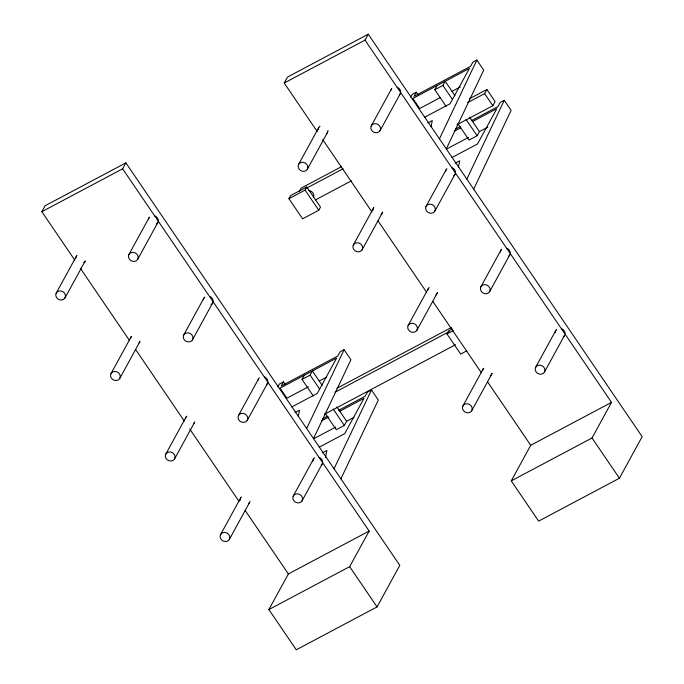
<?xml version="1.0" encoding="UTF-8"?>
<svg xmlns="http://www.w3.org/2000/svg" width="684" height="684" viewBox="0 0 684 684"><rect width="100%" height="100%" fill="white"/><g stroke="black" fill="none" stroke-linecap="round" stroke-linejoin="round"><path stroke-width="1.03" d="M298.25 416.411L299.489 410.229L295.001 412.614M325.439 457.69L326.884 450.474L322.395 452.859M431.048 126.737L432.279 120.555L427.791 122.94M458.434 166.99L459.674 160.808L455.185 163.185M439.461 138.843L476.868 60.047L483.716 70.11L446.31 148.907M306.663 428.517L344.078 349.721L350.926 359.784L313.511 438.581M466.847 179.097L504.262 100.3L511.11 110.363L473.696 189.16M334.057 468.771L371.472 389.966L378.32 400.029L340.906 478.826M74.907 260.296L41.835 211.707L45.084 205.773L125.873 162.877L399.798 565.36L377.055 606.905L296.266 649.8L268.872 609.555L288.374 573.944L369.155 531.049L122.624 168.811L125.873 162.877M56.114 293.282L76.446 256.149M64.912 298.07A5.01 4.42 28.7 0 0 60.491 290.931A5.01 4.42 28.7 0 0 56.456 297.437A5.01 4.42 28.7 0 0 64.912 298.07L85.235 260.937A5.01 4.42 28.7 0 1 83.824 262.562M128.823 254.679L149.155 217.546M137.621 259.467A5.01 4.42 28.7 0 0 133.2 252.328A5.01 4.42 28.7 0 0 129.165 258.834A5.01 4.42 28.7 0 0 137.621 259.467L157.73 222.727M110.902 373.78L131.234 336.648M119.691 378.568A5.01 4.42 28.7 0 0 115.28 371.429A5.01 4.42 28.7 0 0 111.244 377.936A5.01 4.42 28.7 0 0 119.691 378.568L140.023 341.436M317.273 131.619L284.202 83.029L287.451 77.095L368.24 34.2L642.165 436.683L619.422 478.227L538.633 521.122L511.239 480.878L530.733 445.267L611.522 402.372L364.991 40.134L368.24 34.2M183.611 335.177L203.943 298.044M192.401 339.965A5.01 4.42 28.7 0 0 187.989 332.826A5.01 4.42 28.7 0 0 183.953 339.332A5.01 4.42 28.7 0 0 192.401 339.965L212.733 302.832M298.481 164.605L318.812 127.472M288.939 198.685L290.64 195.573L306.8 186.997L320.497 207.115L318.787 210.236L302.627 218.812L288.939 198.685L305.09 190.109L306.8 186.997M307.27 169.393A5.01 4.42 28.7 0 0 302.858 162.253A5.01 4.42 28.7 0 0 298.822 168.76A5.01 4.42 28.7 0 0 307.27 169.393L327.602 132.26M299.267 191.46L301.088 188.143L341.47 166.699M165.69 454.279L186.014 417.146M174.48 459.067A5.01 4.42 28.7 0 0 170.068 451.927A5.01 4.42 28.7 0 0 166.032 458.434A5.01 4.42 28.7 0 0 174.48 459.067L194.812 421.934M371.19 126.001L391.522 88.869M379.979 130.789A5.01 4.42 28.7 0 0 375.567 123.65A5.01 4.42 28.7 0 0 371.532 130.157A5.01 4.42 28.7 0 0 379.979 130.789L400.311 93.657M238.4 415.675L258.723 378.543M417.992 94.734L416.274 92.22L414 96.376L470.558 66.348L472.832 62.193L476.868 60.047M247.189 420.463A5.01 4.42 28.7 0 0 242.777 413.324A5.01 4.42 28.7 0 0 238.742 419.831A5.01 4.42 28.7 0 0 247.189 420.463L267.521 383.331M446.139 106.362L434.827 89.732L437.102 85.585M353.269 245.103L373.592 207.97M434.827 89.732L442.907 85.449L445.181 81.293L454.963 95.666M285.194 384.408L283.484 381.886L281.209 386.041L337.759 356.022L340.034 351.867L344.078 349.721M362.058 249.891A5.01 4.42 28.7 0 0 357.647 242.752A5.01 4.42 28.7 0 0 353.611 249.258A5.01 4.42 28.7 0 0 362.058 249.891L382.39 212.758M313.349 396.036L302.037 379.406L304.312 375.251M220.47 534.777L240.802 497.644M302.037 379.406L310.117 375.123L312.391 370.967L322.173 385.34M229.268 539.565A5.01 4.42 28.7 0 0 224.848 532.426A5.01 4.42 28.7 0 0 220.812 538.924A5.01 4.42 28.7 0 0 229.268 539.565L249.378 502.826M467.642 102.651L484.623 93.64L486.897 89.484L495.113 101.557L492.839 105.712L456.998 124.745M425.978 206.5L446.301 169.367M434.767 211.288A5.01 4.42 28.7 0 0 430.356 204.148A5.01 4.42 28.7 0 0 426.32 210.655A5.01 4.42 28.7 0 0 434.767 211.288L455.099 174.155M457.912 123.659L469.07 140.049L477.15 135.757L479.424 131.602L487.812 127.147M293.179 496.174L313.511 459.041M301.977 500.962A5.01 4.42 28.7 0 0 297.557 493.822A5.01 4.42 28.7 0 0 293.522 500.32A5.01 4.42 28.7 0 0 301.977 500.962L322.301 463.829M325.122 413.333L336.272 429.714L344.351 425.431L346.626 421.276L354.09 417.317M408.049 325.601L428.381 288.468M416.847 330.389A5.01 4.42 28.7 0 0 412.426 323.25A5.01 4.42 28.7 0 0 408.391 329.756A5.01 4.42 28.7 0 0 416.847 330.389L437.17 293.256M466.958 350.738L460.674 354.073L446.977 333.946L448.687 330.834L452.278 328.927M480.758 286.998L501.09 249.865M489.556 291.786A5.01 4.42 28.7 0 0 485.136 284.647A5.01 4.42 28.7 0 0 481.1 291.153A5.01 4.42 28.7 0 0 489.556 291.786L509.879 254.653A5.01 4.42 28.7 0 1 508.802 256.021M268.872 609.555L349.661 566.66L369.155 531.049M462.837 406.099L483.169 368.967M471.627 410.887A5.01 4.42 28.7 0 0 467.215 403.748A5.01 4.42 28.7 0 0 463.179 410.246A5.01 4.42 28.7 0 0 471.627 410.887L491.958 373.755M535.546 367.496L555.878 330.363M544.336 372.284A5.01 4.42 28.7 0 0 539.924 365.145A5.01 4.42 28.7 0 0 535.888 371.643A5.01 4.42 28.7 0 0 544.336 372.284L564.668 335.151A5.01 4.42 28.7 0 1 563.257 336.767M511.239 480.878L592.028 437.982L611.522 402.372M410.562 97.094L412.238 94.366L416.274 92.22M277.772 386.768L279.448 384.032L283.484 381.886M41.835 211.707L122.624 168.811M284.202 83.029L364.991 40.134M440.222 97.624L419.711 108.508L412.862 98.453L469.421 68.426L450.081 103.737L424.636 117.246M452.03 91.357L460.418 86.902M469.455 98.744L486.897 89.484M306.355 188.288L343.146 168.76M315.521 199.865L351.362 180.833M504.262 100.3L500.218 102.438L497.943 106.593L471.558 120.606M455.535 129.114L460.246 126.608M454.244 131.277L460.768 127.814M472.576 121.538L496.806 108.67L477.475 143.982L452.03 157.5M447.105 148.761L468.549 137.373M308.364 386.802L286.921 398.182L280.072 388.119L336.622 358.1L317.291 393.411L291.846 406.92M319.24 381.022L326.696 377.064M336.956 388.264L451.526 327.431M335.04 392.231L449.166 331.637M446.977 333.946L453.261 330.611M324.387 414.316L455.501 344.71M371.472 389.966L367.428 392.112L365.153 396.267L338.76 410.28M322.737 418.788L327.456 416.282M321.446 420.942L328.901 416.983M339.777 411.212L364.016 398.344L344.685 433.656L319.24 447.165M314.315 438.435L335.75 427.047M484.623 93.64L492.839 105.712M469.634 117.229L479.424 131.602M442.907 85.449L452.432 99.445M465.992 119.367L477.15 135.757M592.028 437.982L619.422 478.227M322.686 139.57L371.993 212.023M378.004 220.855L426.705 292.419M432.724 301.251L481.425 372.814M487.444 381.655L530.733 445.267M305.09 190.109L318.787 210.236M336.844 406.903L346.626 421.276M310.117 375.123L319.642 389.119M333.202 409.041L344.351 425.431M349.661 566.66L377.055 606.905M80.319 268.248L129.627 340.7M135.637 349.533L184.347 421.096M189.759 429.048L239.067 501.492M245.077 510.332L288.374 573.944M555.28 332.544A5.01 4.42 28.7 0 1 556.733 329.389M561.573 328.756A5.01 4.42 28.7 0 1 565.027 333.826M492.129 373.327A5.01 4.42 28.7 0 1 490.197 375.584M482.588 370.685A5.01 4.42 28.7 0 1 483.708 368.274M500.5 252.054A5.01 4.42 28.7 0 1 501.629 249.181M506.784 248.258A5.01 4.42 28.7 0 1 510.238 253.328M437.461 292.393A5.01 4.42 28.7 0 1 435.759 294.872M427.808 290.187A5.01 4.42 28.7 0 1 429.236 287.494M452.004 167.76A5.01 4.42 28.7 0 1 455.382 171.547A5.01 4.42 28.7 0 1 453.68 175.779M445.711 171.556A5.01 4.42 28.7 0 1 446.849 168.683M382.672 211.895A5.01 4.42 28.7 0 1 380.971 214.383M373.002 210.159A5.01 4.42 28.7 0 1 373.849 207.611M397.216 87.261A5.01 4.42 28.7 0 1 399.234 95.033M391.017 90.134A5.01 4.42 28.7 0 1 391.77 88.51M327.978 130.473A5.01 4.42 28.7 0 1 326.524 133.637M318.214 129.661A5.01 4.42 28.7 0 1 320.009 126.249M75.873 257.868A5.01 4.42 28.7 0 1 76.993 255.465M154.849 215.939A5.01 4.42 28.7 0 1 158.269 219.932A5.01 4.42 28.7 0 1 156.183 224.164M148.582 219.265A5.01 4.42 28.7 0 1 149.411 217.187M139.81 341.829A5.01 4.42 28.7 0 1 138.946 342.804M130.653 338.366A5.01 4.42 28.7 0 1 131.482 336.289M209.637 296.437A5.01 4.42 28.7 0 1 213.049 300.43A5.01 4.42 28.7 0 1 210.971 304.662M203.362 299.763A5.01 4.42 28.7 0 1 204.798 297.07M194.589 422.327A5.01 4.42 28.7 0 1 193.734 423.302M185.441 418.864A5.01 4.42 28.7 0 1 186.877 416.171M264.426 376.935A5.01 4.42 28.7 0 1 266.444 384.699M258.15 380.261A5.01 4.42 28.7 0 1 259.27 377.859M249.951 501.107A5.01 4.42 28.7 0 1 248.514 503.8M240.246 500.295A5.01 4.42 28.7 0 1 241.341 496.952M319.206 457.434A5.01 4.42 28.7 0 1 321.224 465.197M312.921 461.221A5.01 4.42 28.7 0 1 314.708 457.818M308.894 190.571A5.01 4.42 28.7 0 1 313.486 197.308"/></g></svg>
